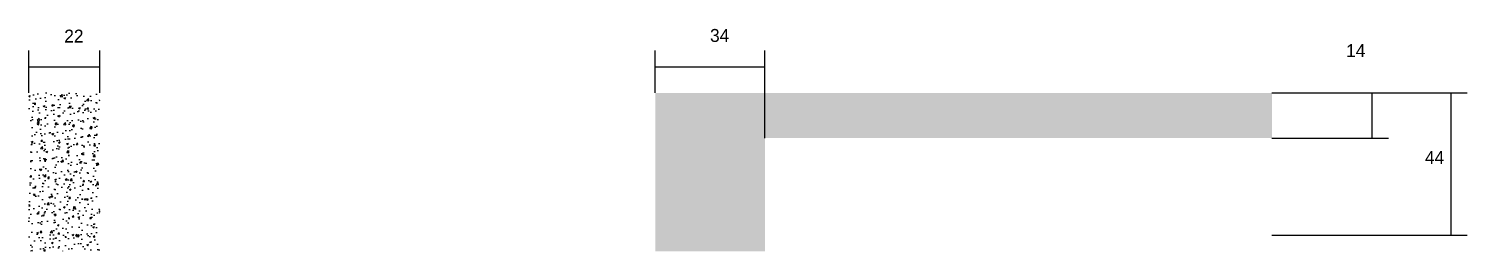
# Model space of a CAD drawing. Header units: metres. Extents: x -6861 to -4324, y 14314 to 15577.
# Drawn here: x -4836.4 to -4390.9, y 14328.9 to 14397.8 of the extents above; entities that cross this region are included whole.
import ezdxf

# ---------------------------------------------------------------- set-up
doc = ezdxf.new("R2010")
doc.units = ezdxf.units.M
doc.layers.add('COTA', color=2, linetype='Continuous')

msp = doc.modelspace()

# ---------------------------------------------------------------- hatches: boundary and pattern name
at = {"layer": 'COTA'}
h = msp.add_hatch(dxfattribs=at)
h.set_pattern_fill('AR-CONC', scale=0.03)
h.paths.add_polyline_path([(-4836.4, 14328.9), (-4814.4, 14328.9), (-4814.4, 14377.9), (-4836.4, 14377.9)])
h = msp.add_hatch(dxfattribs=at)
h.set_pattern_fill('AR-CONC', scale=0.03)
h.paths.add_polyline_path([(-4608.4, 14363.9), (-4451.4, 14363.9), (-4451.4, 14377.9), (-4642.4, 14377.9), (-4642.4, 14328.9), (-4608.4, 14328.9), (-4608.4, 14333.9)])

# ---------------------------------------------------------------- linework, layer by layer
for p, q in [((-4836.4, 14377.9), (-4836.4, 14391)), ((-4814.4, 14377.9), (-4814.4, 14391)), ((-4642.4, 14377.9), (-4642.4, 14391)), ((-4608.4, 14363.9), (-4608.4, 14391)), ((-4836.4, 14386), (-4814.4, 14386)), ((-4642.4, 14386), (-4608.4, 14386)), ((-4451.4, 14377.9), (-4415.3, 14377.9)), ((-4451.4, 14377.9), (-4390.9, 14377.9)), ((-4420.3, 14363.9), (-4420.3, 14377.9)), ((-4395.9, 14333.9), (-4395.9, 14377.9)), ((-4451.4, 14363.9), (-4415.3, 14363.9)), ((-4451.4, 14333.9), (-4390.9, 14333.9))]:
    msp.add_line(p, q, dxfattribs=at)

# ---------------------------------------------------------------- texts
for s, p in [('22', (-4825.4, 14393.5)), ('34', (-4625.4, 14393.7)), ('14', (-4428.4, 14389)), ('44', (-4404, 14355.9))]:
    msp.add_text(s, height=4, dxfattribs=at).set_placement(p)

doc.saveas('drawing.dxf')
